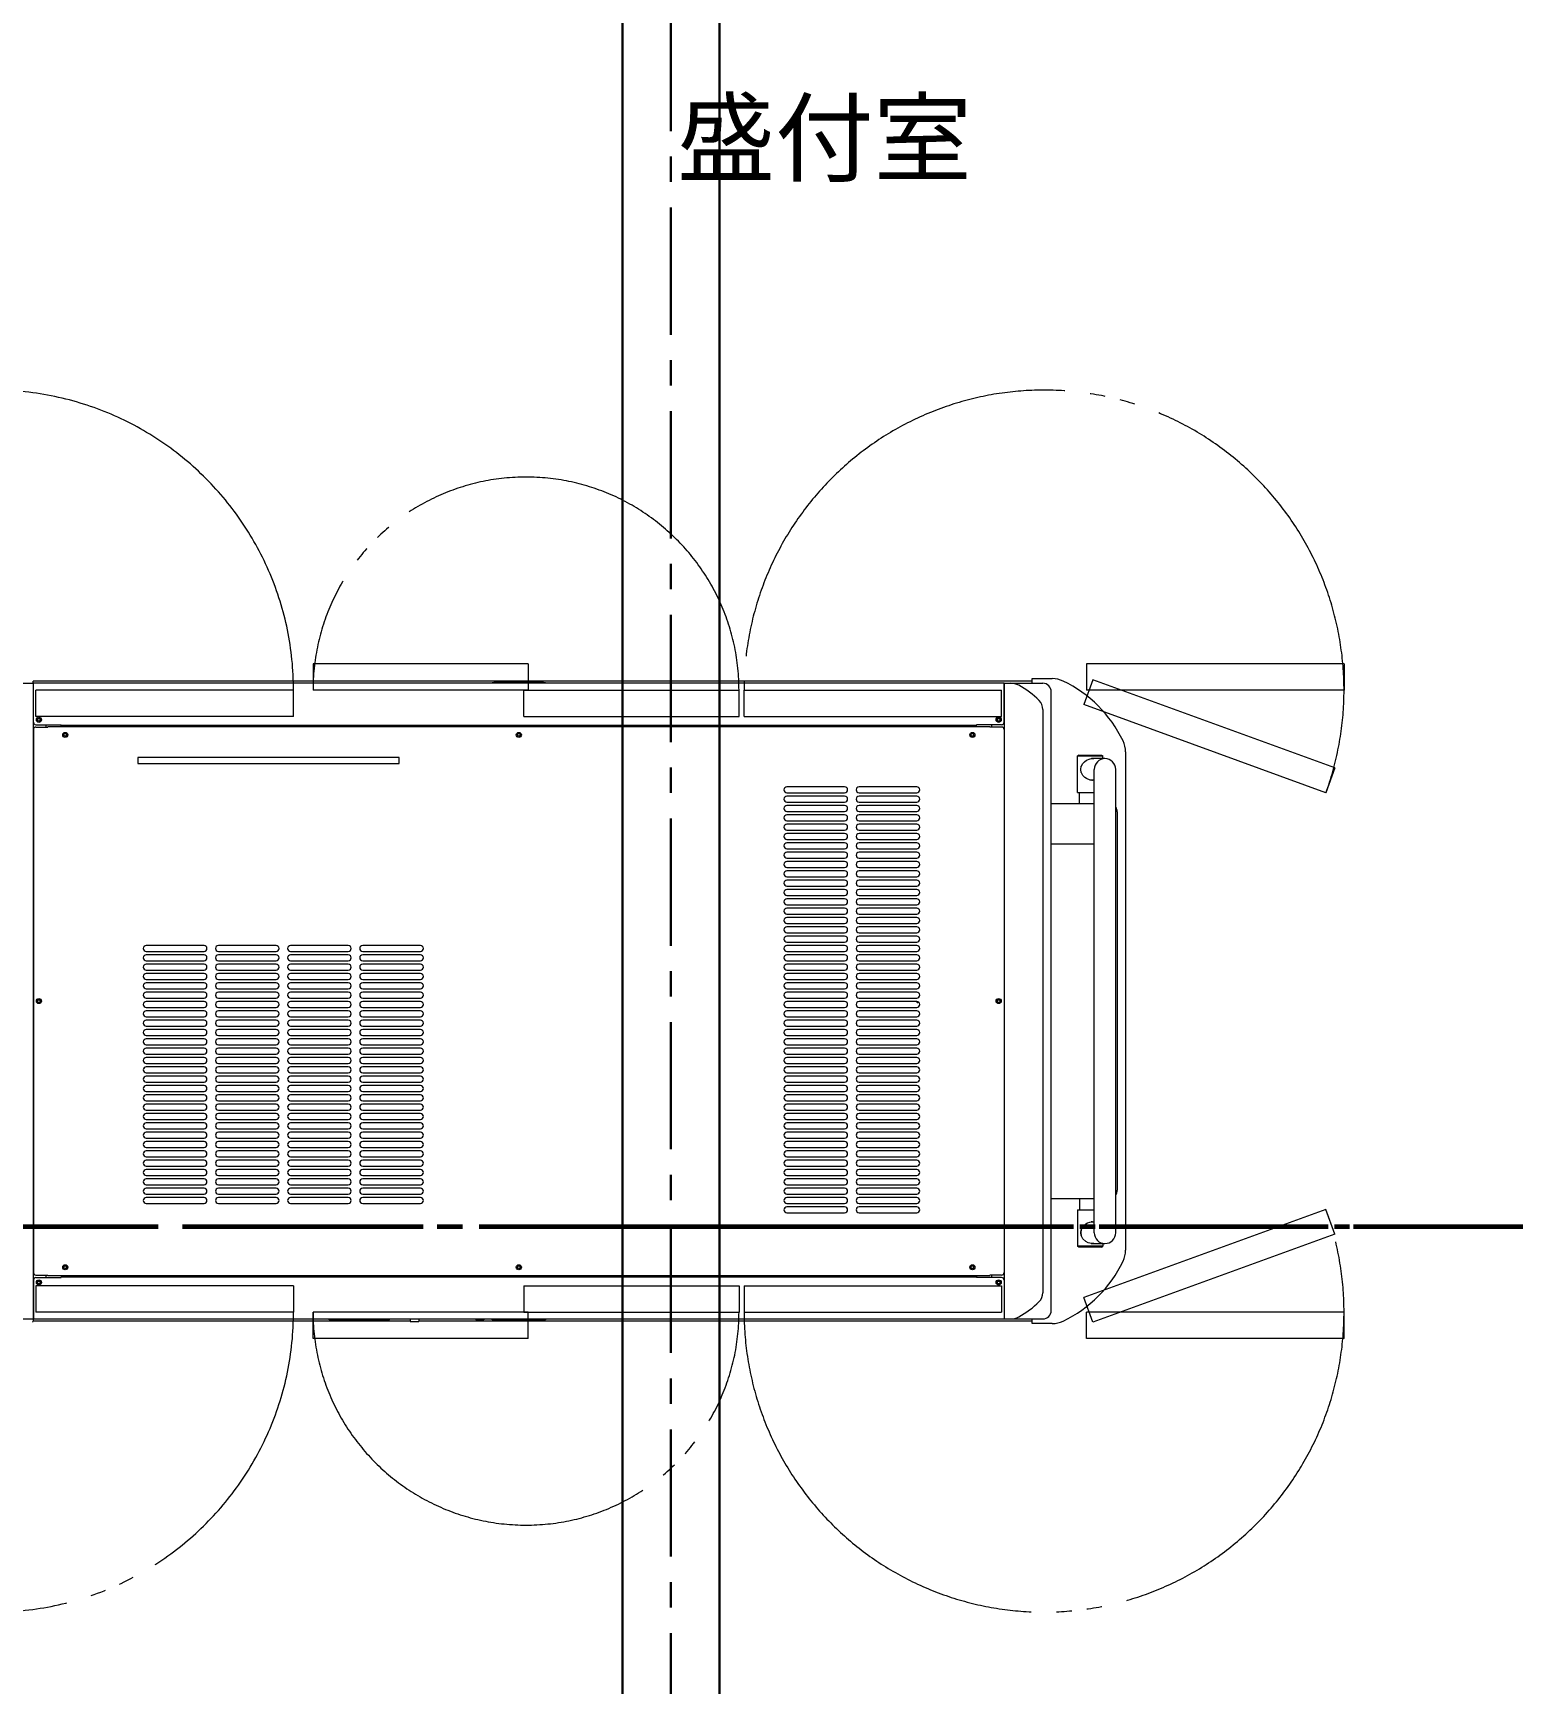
# Model space of a CAD drawing. Units: millimetres at full size, sheet at 1:30. Extents: x -16828 to 149130, y 47892 to 100313.
# Drawn here: x 21219 to 22963, y 54962 to 56907 of the extents above; entities that cross this region are included whole.
import ezdxf
from ezdxf.enums import TextEntityAlignment as Align

# ---------------------------------------------------------------- set-up
doc = ezdxf.new("R2010")
doc.units = ezdxf.units.MM
doc.header["$LTSCALE"] = 30
for name, pattern in [('CHAIN1', [8, 5, -1, 1, -1]), ('CHAIN2', [12, 9, -1, 1, -1]), ('DOUBLE_CHAIN1', [8.8, 5, -1, 0.6, -0.6, 0.6, -1]), ('LONG_DOUBLE_CHAIN', [21.8, 18, -1, 0.6, -0.6, 0.6, -1])]:
    doc.linetypes.add(name, pattern=pattern)
for name, color, linetype, lineweight in [('0-0', 7, 'CHAIN2', 15), ('2-0_通芯', 7, 'DOUBLE_CHAIN1', 15), ('3-4_AIHO30-厨房機器', 7, 'Continuous', 15), ('9-9_配管－汚水１：硬質塩ビ管（ＤＶ）', 2, 'Continuous', 30)]:
    doc.layers.add(name, color=color, linetype=linetype, lineweight=lineweight)
doc.layers.add('4-8_AIHO12-部屋名', color=7, linetype='Continuous')
doc.styles.add('ＭＳ ゴシック', font='')
doc.styles.get('ＭＳ ゴシック').set_extended_font_data('MS Gothic')

msp = doc.modelspace()

# ---------------------------------------------------------------- linework, layer by layer
at = {"layer": '0-0', "color": 1, "lineweight": 60}
msp.add_line((-9565.04, 55500.86), (35684.96, 55500.86), dxfattribs=at)
at = {"layer": '2-0_通芯', "color": 1, "lineweight": 60}
msp.add_line((-10727.74, 55500.86), (35684.96, 55500.86), dxfattribs=at)
at = {"layer": '3-4_AIHO30-厨房機器', "linetype": 'LONG_DOUBLE_CHAIN'}
for p, q in [((21548.64, 56163.97), (21548.64, 56132.97)), ((21802.14, 56163.97), (21548.64, 56163.97)), ((21802.14, 56163.97), (21802.14, 56132.97)), ((22460.14, 56163.97), (22460.14, 56132.97)), ((22763.64, 56163.97), (22460.14, 56163.97)), ((22763.64, 56163.97), (22763.64, 56132.97)), ((21802.14, 56132.97), (21548.64, 56132.97)), ((21797.14, 56132.97), (22050.64, 56132.97)), ((21797.14, 56101.97), (21797.14, 56132.97)), ((22050.64, 56101.97), (22050.64, 56132.97)), ((22056.64, 56132.97), (22360.14, 56132.97)), ((22056.64, 56101.97), (22056.64, 56132.97)), ((22360.14, 56101.97), (22360.14, 56132.97)), ((22467.73, 56145), (22457.13, 56115.87)), ((22763.64, 56132.97), (22460.14, 56132.97)), ((22752.93, 56041.2), (22467.73, 56145)), ((22742.32, 56012.07), (22457.13, 56115.87)), ((21797.14, 56101.97), (22050.64, 56101.97)), ((22056.64, 56101.97), (22360.14, 56101.97)), ((22752.93, 56041.2), (22742.32, 56012.07)), ((22742.32, 55520.88), (22457.13, 55417.07)), ((22752.93, 55491.75), (22742.32, 55520.88)), ((22752.93, 55491.75), (22467.73, 55387.94)), ((21797.14, 55430.97), (22050.64, 55430.97)), ((21797.14, 55430.97), (21797.14, 55399.97)), ((22050.64, 55430.97), (22050.64, 55399.97)), ((22056.64, 55430.97), (22360.14, 55430.97)), ((22056.64, 55430.97), (22056.64, 55399.97)), ((22360.14, 55430.97), (22360.14, 55399.97)), ((22467.73, 55387.94), (22457.13, 55417.07)), ((21548.64, 55368.97), (21548.64, 55399.97)), ((21802.14, 55399.97), (21548.64, 55399.97)), ((21797.14, 55399.97), (22050.64, 55399.97)), ((21802.14, 55368.97), (21802.14, 55399.97)), ((22056.64, 55399.97), (22360.14, 55399.97)), ((22460.14, 55368.97), (22460.14, 55399.97)), ((22763.64, 55399.97), (22460.14, 55399.97)), ((22763.64, 55368.97), (22763.64, 55399.97)), ((21802.14, 55368.97), (21548.64, 55368.97)), ((22763.64, 55368.97), (22460.14, 55368.97))]:
    msp.add_line(p, q, dxfattribs=at)
at = {"layer": '3-4_AIHO30-厨房機器'}
for p, q in [((21173.64, 56140.97), (21218.64, 56140.97)), ((21218.64, 56143.51), (21218.64, 56143.47)), ((22396.14, 56143.47), (21218.64, 56143.47)), ((21218.64, 56140.97), (21218.64, 56143.47)), ((21218.64, 56140.97), (21218.64, 55391.97)), ((21219.14, 56140.47), (21218.64, 56140.47)), ((21219.14, 56139.97), (21218.64, 56139.97)), ((21219.14, 56095.17), (21219.14, 56140.97)), ((22363.14, 56140.97), (21219.14, 56140.97)), ((21816.14, 56142.47), (21766.14, 56142.47)), ((22363.14, 56095.17), (22363.14, 56140.97)), ((22363.14, 56140.47), (22363.64, 56140.47)), ((22363.14, 56139.97), (22363.64, 56139.97)), ((22363.64, 56140.97), (22408.64, 56140.97)), ((22363.64, 55391.97), (22363.64, 56140.97)), ((22396.14, 56146.47), (22419.73, 56146.47)), ((22396.14, 56140.97), (22396.14, 56146.47)), ((22418.64, 55401.97), (22418.64, 56130.97)), ((21222.14, 56092.17), (21251.64, 56092.17)), ((21233.64, 56092.17), (21233.64, 56089.37)), ((21251.64, 56089.97), (21251.64, 56092.17)), ((22360.14, 56092.17), (22330.64, 56092.17)), ((22330.64, 56089.97), (22330.64, 56092.17)), ((22348.64, 56089.37), (22348.64, 56092.17)), ((22408.64, 56110.12), (22408.64, 55422.83)), ((21218.64, 56075.22), (21219.14, 56075.22)), ((21219.14, 56086.37), (21219.14, 55446.57)), ((21222.14, 56089.37), (21236.14, 56089.37)), ((21236.14, 56089.97), (22346.14, 56089.97)), ((21236.14, 56089.97), (21236.14, 56089.37)), ((22330.64, 56091.37), (21251.64, 56091.37)), ((22346.14, 56089.97), (22346.14, 56089.37)), ((22360.14, 56089.37), (22346.14, 56089.37)), ((22363.14, 56086.37), (22363.14, 55446.57)), ((22363.64, 56075.22), (22363.14, 56075.22)), ((21218.64, 56055.22), (21219.14, 56055.22)), ((21342.14, 56053.47), (21342.14, 56046.47)), ((21650.14, 56053.47), (21342.14, 56053.47)), ((21650.14, 56046.47), (21650.14, 56053.47)), ((22363.64, 56055.22), (22363.14, 56055.22)), ((22449.54, 56012.47), (22449.54, 56055.49)), ((22449.77, 56055.49), (22479.54, 56055.49)), ((22451.24, 56056.47), (22477.84, 56056.47)), ((22477.84, 56056.47), (22479.54, 56055.49)), ((22479.54, 56052.17), (22479.54, 56055.49)), ((22506.14, 56060.06), (22506.14, 55472.89)), ((21342.14, 56046.47), (21650.14, 56046.47)), ((22465.46, 56052.16), (22465.93, 56052.17)), ((22481.91, 56052.17), (22465.93, 56052.17)), ((22467.16, 56052.21), (22466.48, 56052.26)), ((22469.21, 55493.47), (22469.21, 56039.47)), ((22494.61, 55493.47), (22494.61, 56039.47)), ((22175.14, 56018.97), (22107.14, 56018.97)), ((22260.14, 56018.97), (22192.14, 56018.97)), ((22465.93, 56026.77), (22465.46, 56026.78)), ((22469.21, 56026.77), (22465.93, 56026.77)), ((22466.48, 56026.69), (22467.16, 56026.74)), ((22107.14, 56011.97), (22175.14, 56011.97)), ((22175.14, 56007.97), (22107.14, 56007.97)), ((22107.14, 56000.97), (22175.14, 56000.97)), ((22175.14, 55996.97), (22107.14, 55996.97)), ((22192.14, 56011.97), (22260.14, 56011.97)), ((22260.14, 56007.97), (22192.14, 56007.97)), ((22192.14, 56000.97), (22260.14, 56000.97)), ((22260.14, 55996.97), (22192.14, 55996.97)), ((22418.64, 55999.47), (22469.21, 55999.47)), ((22449.54, 56012.47), (22469.21, 56012.47)), ((22452.04, 55999.47), (22452.04, 56012.47)), ((22107.14, 55989.97), (22175.14, 55989.97)), ((22175.14, 55985.97), (22107.14, 55985.97)), ((22107.14, 55978.97), (22175.14, 55978.97)), ((22175.14, 55974.97), (22107.14, 55974.97)), ((22192.14, 55989.97), (22260.14, 55989.97)), ((22260.14, 55985.97), (22192.14, 55985.97)), ((22192.14, 55978.97), (22260.14, 55978.97)), ((22260.14, 55974.97), (22192.14, 55974.97)), ((22496.34, 55989.47), (22496.34, 55543.47)), ((22107.14, 55967.97), (22175.14, 55967.97)), ((22175.14, 55963.97), (22107.14, 55963.97)), ((22107.14, 55956.97), (22175.14, 55956.97)), ((22192.14, 55967.97), (22260.14, 55967.97)), ((22260.14, 55963.97), (22192.14, 55963.97)), ((22192.14, 55956.97), (22260.14, 55956.97)), ((22175.14, 55952.97), (22107.14, 55952.97)), ((22107.14, 55945.97), (22175.14, 55945.97)), ((22175.14, 55941.97), (22107.14, 55941.97)), ((22260.14, 55952.97), (22192.14, 55952.97)), ((22192.14, 55945.97), (22260.14, 55945.97)), ((22260.14, 55941.97), (22192.14, 55941.97)), ((22469.21, 55951.47), (22418.64, 55951.47)), ((22107.14, 55934.97), (22175.14, 55934.97)), ((22175.14, 55930.97), (22107.14, 55930.97)), ((22107.14, 55923.97), (22175.14, 55923.97)), ((22175.14, 55919.97), (22107.14, 55919.97)), ((22192.14, 55934.97), (22260.14, 55934.97)), ((22260.14, 55930.97), (22192.14, 55930.97)), ((22192.14, 55923.97), (22260.14, 55923.97)), ((22260.14, 55919.97), (22192.14, 55919.97)), ((22107.14, 55912.97), (22175.14, 55912.97)), ((22175.14, 55908.97), (22107.14, 55908.97)), ((22107.14, 55901.97), (22175.14, 55901.97)), ((22175.14, 55897.97), (22107.14, 55897.97)), ((22192.14, 55912.97), (22260.14, 55912.97)), ((22260.14, 55908.97), (22192.14, 55908.97)), ((22192.14, 55901.97), (22260.14, 55901.97)), ((22260.14, 55897.97), (22192.14, 55897.97)), ((22107.14, 55890.97), (22175.14, 55890.97)), ((22175.14, 55886.97), (22107.14, 55886.97)), ((22107.14, 55879.97), (22175.14, 55879.97)), ((22192.14, 55890.97), (22260.14, 55890.97)), ((22260.14, 55886.97), (22192.14, 55886.97)), ((22192.14, 55879.97), (22260.14, 55879.97)), ((22175.14, 55875.97), (22107.14, 55875.97)), ((22107.14, 55868.97), (22175.14, 55868.97)), ((22175.14, 55864.97), (22107.14, 55864.97)), ((22107.14, 55857.97), (22175.14, 55857.97)), ((22260.14, 55875.97), (22192.14, 55875.97)), ((22192.14, 55868.97), (22260.14, 55868.97)), ((22260.14, 55864.97), (22192.14, 55864.97)), ((22192.14, 55857.97), (22260.14, 55857.97)), ((22175.14, 55853.97), (22107.14, 55853.97)), ((22107.14, 55846.97), (22175.14, 55846.97)), ((22175.14, 55842.97), (22107.14, 55842.97)), ((22260.14, 55853.97), (22192.14, 55853.97)), ((22192.14, 55846.97), (22260.14, 55846.97)), ((22260.14, 55842.97), (22192.14, 55842.97)), ((21420.14, 55831.97), (21352.14, 55831.97)), ((21352.14, 55824.97), (21420.14, 55824.97)), ((21420.14, 55820.97), (21352.14, 55820.97)), ((21505.14, 55831.97), (21437.14, 55831.97)), ((21437.14, 55824.97), (21505.14, 55824.97)), ((21505.14, 55820.97), (21437.14, 55820.97)), ((21590.14, 55831.97), (21522.14, 55831.97)), ((21522.14, 55824.97), (21590.14, 55824.97)), ((21590.14, 55820.97), (21522.14, 55820.97)), ((21675.14, 55831.97), (21607.14, 55831.97)), ((21607.14, 55824.97), (21675.14, 55824.97)), ((21675.14, 55820.97), (21607.14, 55820.97)), ((22107.14, 55835.97), (22175.14, 55835.97)), ((22175.14, 55831.97), (22107.14, 55831.97)), ((22107.14, 55824.97), (22175.14, 55824.97)), ((22175.14, 55820.97), (22107.14, 55820.97)), ((22192.14, 55835.97), (22260.14, 55835.97)), ((22260.14, 55831.97), (22192.14, 55831.97)), ((22192.14, 55824.97), (22260.14, 55824.97)), ((22260.14, 55820.97), (22192.14, 55820.97)), ((21352.14, 55813.97), (21420.14, 55813.97)), ((21420.14, 55809.97), (21352.14, 55809.97)), ((21352.14, 55802.97), (21420.14, 55802.97)), ((21437.14, 55813.97), (21505.14, 55813.97)), ((21505.14, 55809.97), (21437.14, 55809.97)), ((21437.14, 55802.97), (21505.14, 55802.97)), ((21522.14, 55813.97), (21590.14, 55813.97)), ((21590.14, 55809.97), (21522.14, 55809.97)), ((21522.14, 55802.97), (21590.14, 55802.97)), ((21607.14, 55813.97), (21675.14, 55813.97)), ((21675.14, 55809.97), (21607.14, 55809.97)), ((21607.14, 55802.97), (21675.14, 55802.97)), ((22107.14, 55813.97), (22175.14, 55813.97)), ((22175.14, 55809.97), (22107.14, 55809.97)), ((22107.14, 55802.97), (22175.14, 55802.97)), ((22192.14, 55813.97), (22260.14, 55813.97)), ((22260.14, 55809.97), (22192.14, 55809.97)), ((22192.14, 55802.97), (22260.14, 55802.97)), ((21420.14, 55798.97), (21352.14, 55798.97)), ((21352.14, 55791.97), (21420.14, 55791.97)), ((21420.14, 55787.97), (21352.14, 55787.97)), ((21352.14, 55780.97), (21420.14, 55780.97)), ((21505.14, 55798.97), (21437.14, 55798.97)), ((21437.14, 55791.97), (21505.14, 55791.97)), ((21505.14, 55787.97), (21437.14, 55787.97)), ((21437.14, 55780.97), (21505.14, 55780.97)), ((21590.14, 55798.97), (21522.14, 55798.97)), ((21522.14, 55791.97), (21590.14, 55791.97)), ((21590.14, 55787.97), (21522.14, 55787.97)), ((21522.14, 55780.97), (21590.14, 55780.97)), ((21675.14, 55798.97), (21607.14, 55798.97)), ((21607.14, 55791.97), (21675.14, 55791.97)), ((21675.14, 55787.97), (21607.14, 55787.97)), ((21607.14, 55780.97), (21675.14, 55780.97)), ((22175.14, 55798.97), (22107.14, 55798.97)), ((22107.14, 55791.97), (22175.14, 55791.97)), ((22175.14, 55787.97), (22107.14, 55787.97)), ((22107.14, 55780.97), (22175.14, 55780.97)), ((22260.14, 55798.97), (22192.14, 55798.97)), ((22192.14, 55791.97), (22260.14, 55791.97)), ((22260.14, 55787.97), (22192.14, 55787.97)), ((22192.14, 55780.97), (22260.14, 55780.97)), ((21420.14, 55776.97), (21352.14, 55776.97)), ((21352.14, 55769.97), (21420.14, 55769.97)), ((21420.14, 55765.97), (21352.14, 55765.97)), ((21505.14, 55776.97), (21437.14, 55776.97)), ((21437.14, 55769.97), (21505.14, 55769.97)), ((21505.14, 55765.97), (21437.14, 55765.97)), ((21590.14, 55776.97), (21522.14, 55776.97)), ((21522.14, 55769.97), (21590.14, 55769.97)), ((21590.14, 55765.97), (21522.14, 55765.97)), ((21675.14, 55776.97), (21607.14, 55776.97)), ((21607.14, 55769.97), (21675.14, 55769.97)), ((21675.14, 55765.97), (21607.14, 55765.97)), ((22175.14, 55776.97), (22107.14, 55776.97)), ((22107.14, 55769.97), (22175.14, 55769.97)), ((22175.14, 55765.97), (22107.14, 55765.97)), ((22260.14, 55776.97), (22192.14, 55776.97)), ((22192.14, 55769.97), (22260.14, 55769.97)), ((22260.14, 55765.97), (22192.14, 55765.97)), ((21352.14, 55758.97), (21420.14, 55758.97)), ((21420.14, 55754.97), (21352.14, 55754.97)), ((21352.14, 55747.97), (21420.14, 55747.97)), ((21420.14, 55743.97), (21352.14, 55743.97)), ((21437.14, 55758.97), (21505.14, 55758.97)), ((21505.14, 55754.97), (21437.14, 55754.97)), ((21437.14, 55747.97), (21505.14, 55747.97)), ((21505.14, 55743.97), (21437.14, 55743.97)), ((21522.14, 55758.97), (21590.14, 55758.97)), ((21590.14, 55754.97), (21522.14, 55754.97)), ((21522.14, 55747.97), (21590.14, 55747.97)), ((21590.14, 55743.97), (21522.14, 55743.97)), ((21607.14, 55758.97), (21675.14, 55758.97)), ((21675.14, 55754.97), (21607.14, 55754.97)), ((21607.14, 55747.97), (21675.14, 55747.97)), ((21675.14, 55743.97), (21607.14, 55743.97)), ((22107.14, 55758.97), (22175.14, 55758.97)), ((22175.14, 55754.97), (22107.14, 55754.97)), ((22107.14, 55747.97), (22175.14, 55747.97)), ((22175.14, 55743.97), (22107.14, 55743.97)), ((22192.14, 55758.97), (22260.14, 55758.97)), ((22260.14, 55754.97), (22192.14, 55754.97)), ((22192.14, 55747.97), (22260.14, 55747.97)), ((22260.14, 55743.97), (22192.14, 55743.97)), ((21352.14, 55736.97), (21420.14, 55736.97)), ((21420.14, 55732.97), (21352.14, 55732.97)), ((21352.14, 55725.97), (21420.14, 55725.97)), ((21420.14, 55721.97), (21352.14, 55721.97)), ((21437.14, 55736.97), (21505.14, 55736.97)), ((21505.14, 55732.97), (21437.14, 55732.97)), ((21437.14, 55725.97), (21505.14, 55725.97)), ((21505.14, 55721.97), (21437.14, 55721.97)), ((21522.14, 55736.97), (21590.14, 55736.97)), ((21590.14, 55732.97), (21522.14, 55732.97)), ((21522.14, 55725.97), (21590.14, 55725.97)), ((21590.14, 55721.97), (21522.14, 55721.97)), ((21607.14, 55736.97), (21675.14, 55736.97)), ((21675.14, 55732.97), (21607.14, 55732.97)), ((21607.14, 55725.97), (21675.14, 55725.97)), ((21675.14, 55721.97), (21607.14, 55721.97)), ((22107.14, 55736.97), (22175.14, 55736.97)), ((22175.14, 55732.97), (22107.14, 55732.97)), ((22107.14, 55725.97), (22175.14, 55725.97)), ((22175.14, 55721.97), (22107.14, 55721.97)), ((22192.14, 55736.97), (22260.14, 55736.97)), ((22260.14, 55732.97), (22192.14, 55732.97)), ((22192.14, 55725.97), (22260.14, 55725.97)), ((22260.14, 55721.97), (22192.14, 55721.97)), ((21352.14, 55714.97), (21420.14, 55714.97)), ((21420.14, 55710.97), (21352.14, 55710.97)), ((21352.14, 55703.97), (21420.14, 55703.97)), ((21437.14, 55714.97), (21505.14, 55714.97)), ((21505.14, 55710.97), (21437.14, 55710.97)), ((21437.14, 55703.97), (21505.14, 55703.97)), ((21522.14, 55714.97), (21590.14, 55714.97)), ((21590.14, 55710.97), (21522.14, 55710.97)), ((21522.14, 55703.97), (21590.14, 55703.97)), ((21607.14, 55714.97), (21675.14, 55714.97)), ((21675.14, 55710.97), (21607.14, 55710.97)), ((21607.14, 55703.97), (21675.14, 55703.97)), ((22107.14, 55714.97), (22175.14, 55714.97)), ((22175.14, 55710.97), (22107.14, 55710.97)), ((22107.14, 55703.97), (22175.14, 55703.97)), ((22192.14, 55714.97), (22260.14, 55714.97)), ((22260.14, 55710.97), (22192.14, 55710.97)), ((22192.14, 55703.97), (22260.14, 55703.97)), ((21420.14, 55699.97), (21352.14, 55699.97)), ((21352.14, 55692.97), (21420.14, 55692.97)), ((21420.14, 55688.97), (21352.14, 55688.97)), ((21505.14, 55699.97), (21437.14, 55699.97)), ((21437.14, 55692.97), (21505.14, 55692.97)), ((21505.14, 55688.97), (21437.14, 55688.97)), ((21590.14, 55699.97), (21522.14, 55699.97)), ((21522.14, 55692.97), (21590.14, 55692.97)), ((21590.14, 55688.97), (21522.14, 55688.97)), ((21675.14, 55699.97), (21607.14, 55699.97)), ((21607.14, 55692.97), (21675.14, 55692.97)), ((21675.14, 55688.97), (21607.14, 55688.97)), ((22175.14, 55699.97), (22107.14, 55699.97)), ((22107.14, 55692.97), (22175.14, 55692.97)), ((22175.14, 55688.97), (22107.14, 55688.97)), ((22260.14, 55699.97), (22192.14, 55699.97)), ((22192.14, 55692.97), (22260.14, 55692.97)), ((22260.14, 55688.97), (22192.14, 55688.97)), ((21352.14, 55681.97), (21420.14, 55681.97)), ((21420.14, 55677.97), (21352.14, 55677.97)), ((21352.14, 55670.97), (21420.14, 55670.97)), ((21420.14, 55666.97), (21352.14, 55666.97)), ((21437.14, 55681.97), (21505.14, 55681.97)), ((21505.14, 55677.97), (21437.14, 55677.97)), ((21437.14, 55670.97), (21505.14, 55670.97)), ((21505.14, 55666.97), (21437.14, 55666.97)), ((21522.14, 55681.97), (21590.14, 55681.97)), ((21590.14, 55677.97), (21522.14, 55677.97)), ((21522.14, 55670.97), (21590.14, 55670.97)), ((21590.14, 55666.97), (21522.14, 55666.97)), ((21607.14, 55681.97), (21675.14, 55681.97)), ((21675.14, 55677.97), (21607.14, 55677.97)), ((21607.14, 55670.97), (21675.14, 55670.97)), ((21675.14, 55666.97), (21607.14, 55666.97)), ((22107.14, 55681.97), (22175.14, 55681.97)), ((22175.14, 55677.97), (22107.14, 55677.97)), ((22107.14, 55670.97), (22175.14, 55670.97)), ((22175.14, 55666.97), (22107.14, 55666.97)), ((22192.14, 55681.97), (22260.14, 55681.97)), ((22260.14, 55677.97), (22192.14, 55677.97)), ((22192.14, 55670.97), (22260.14, 55670.97)), ((22260.14, 55666.97), (22192.14, 55666.97)), ((21352.14, 55659.97), (21420.14, 55659.97)), ((21420.14, 55655.97), (21352.14, 55655.97)), ((21352.14, 55648.97), (21420.14, 55648.97)), ((21420.14, 55644.97), (21352.14, 55644.97)), ((21437.14, 55659.97), (21505.14, 55659.97)), ((21505.14, 55655.97), (21437.14, 55655.97)), ((21437.14, 55648.97), (21505.14, 55648.97)), ((21505.14, 55644.97), (21437.14, 55644.97)), ((21522.14, 55659.97), (21590.14, 55659.97)), ((21590.14, 55655.97), (21522.14, 55655.97)), ((21522.14, 55648.97), (21590.14, 55648.97)), ((21590.14, 55644.97), (21522.14, 55644.97)), ((21607.14, 55659.97), (21675.14, 55659.97)), ((21675.14, 55655.97), (21607.14, 55655.97)), ((21607.14, 55648.97), (21675.14, 55648.97)), ((21675.14, 55644.97), (21607.14, 55644.97)), ((22107.14, 55659.97), (22175.14, 55659.97)), ((22175.14, 55655.97), (22107.14, 55655.97)), ((22107.14, 55648.97), (22175.14, 55648.97)), ((22175.14, 55644.97), (22107.14, 55644.97)), ((22192.14, 55659.97), (22260.14, 55659.97)), ((22260.14, 55655.97), (22192.14, 55655.97)), ((22192.14, 55648.97), (22260.14, 55648.97)), ((22260.14, 55644.97), (22192.14, 55644.97)), ((21352.14, 55637.97), (21420.14, 55637.97)), ((21420.14, 55633.97), (21352.14, 55633.97)), ((21352.14, 55626.97), (21420.14, 55626.97)), ((21437.14, 55637.97), (21505.14, 55637.97)), ((21505.14, 55633.97), (21437.14, 55633.97)), ((21437.14, 55626.97), (21505.14, 55626.97)), ((21522.14, 55637.97), (21590.14, 55637.97)), ((21590.14, 55633.97), (21522.14, 55633.97)), ((21522.14, 55626.97), (21590.14, 55626.97)), ((21607.14, 55637.97), (21675.14, 55637.97)), ((21675.14, 55633.97), (21607.14, 55633.97)), ((21607.14, 55626.97), (21675.14, 55626.97)), ((22107.14, 55637.97), (22175.14, 55637.97)), ((22175.14, 55633.97), (22107.14, 55633.97)), ((22107.14, 55626.97), (22175.14, 55626.97)), ((22192.14, 55637.97), (22260.14, 55637.97)), ((22260.14, 55633.97), (22192.14, 55633.97)), ((22192.14, 55626.97), (22260.14, 55626.97)), ((21420.14, 55622.97), (21352.14, 55622.97)), ((21352.14, 55615.97), (21420.14, 55615.97)), ((21420.14, 55611.97), (21352.14, 55611.97)), ((21505.14, 55622.97), (21437.14, 55622.97)), ((21437.14, 55615.97), (21505.14, 55615.97)), ((21505.14, 55611.97), (21437.14, 55611.97)), ((21590.14, 55622.97), (21522.14, 55622.97)), ((21522.14, 55615.97), (21590.14, 55615.97)), ((21590.14, 55611.97), (21522.14, 55611.97)), ((21675.14, 55622.97), (21607.14, 55622.97)), ((21607.14, 55615.97), (21675.14, 55615.97)), ((21675.14, 55611.97), (21607.14, 55611.97)), ((22175.14, 55622.97), (22107.14, 55622.97)), ((22107.14, 55615.97), (22175.14, 55615.97)), ((22175.14, 55611.97), (22107.14, 55611.97)), ((22260.14, 55622.97), (22192.14, 55622.97)), ((22192.14, 55615.97), (22260.14, 55615.97)), ((22260.14, 55611.97), (22192.14, 55611.97)), ((21352.14, 55604.97), (21420.14, 55604.97)), ((21420.14, 55600.97), (21352.14, 55600.97)), ((21352.14, 55593.97), (21420.14, 55593.97)), ((21420.14, 55589.97), (21352.14, 55589.97)), ((21437.14, 55604.97), (21505.14, 55604.97)), ((21505.14, 55600.97), (21437.14, 55600.97)), ((21437.14, 55593.97), (21505.14, 55593.97)), ((21505.14, 55589.97), (21437.14, 55589.97)), ((21522.14, 55604.97), (21590.14, 55604.97)), ((21590.14, 55600.97), (21522.14, 55600.97)), ((21522.14, 55593.97), (21590.14, 55593.97)), ((21590.14, 55589.97), (21522.14, 55589.97)), ((21607.14, 55604.97), (21675.14, 55604.97)), ((21675.14, 55600.97), (21607.14, 55600.97)), ((21607.14, 55593.97), (21675.14, 55593.97)), ((21675.14, 55589.97), (21607.14, 55589.97)), ((22107.14, 55604.97), (22175.14, 55604.97)), ((22175.14, 55600.97), (22107.14, 55600.97)), ((22107.14, 55593.97), (22175.14, 55593.97)), ((22175.14, 55589.97), (22107.14, 55589.97)), ((22192.14, 55604.97), (22260.14, 55604.97)), ((22260.14, 55600.97), (22192.14, 55600.97)), ((22192.14, 55593.97), (22260.14, 55593.97)), ((22260.14, 55589.97), (22192.14, 55589.97)), ((21352.14, 55582.97), (21420.14, 55582.97)), ((21420.14, 55578.97), (21352.14, 55578.97)), ((21352.14, 55571.97), (21420.14, 55571.97)), ((21420.14, 55567.97), (21352.14, 55567.97)), ((21437.14, 55582.97), (21505.14, 55582.97)), ((21505.14, 55578.97), (21437.14, 55578.97)), ((21437.14, 55571.97), (21505.14, 55571.97)), ((21505.14, 55567.97), (21437.14, 55567.97)), ((21522.14, 55582.97), (21590.14, 55582.97)), ((21590.14, 55578.97), (21522.14, 55578.97)), ((21522.14, 55571.97), (21590.14, 55571.97)), ((21590.14, 55567.97), (21522.14, 55567.97)), ((21607.14, 55582.97), (21675.14, 55582.97)), ((21675.14, 55578.97), (21607.14, 55578.97)), ((21607.14, 55571.97), (21675.14, 55571.97)), ((21675.14, 55567.97), (21607.14, 55567.97)), ((22107.14, 55582.97), (22175.14, 55582.97)), ((22175.14, 55578.97), (22107.14, 55578.97)), ((22107.14, 55571.97), (22175.14, 55571.97)), ((22175.14, 55567.97), (22107.14, 55567.97)), ((22192.14, 55582.97), (22260.14, 55582.97)), ((22260.14, 55578.97), (22192.14, 55578.97)), ((22192.14, 55571.97), (22260.14, 55571.97)), ((22260.14, 55567.97), (22192.14, 55567.97)), ((21352.14, 55560.97), (21420.14, 55560.97)), ((21420.14, 55556.97), (21352.14, 55556.97)), ((21352.14, 55549.97), (21420.14, 55549.97)), ((21437.14, 55560.97), (21505.14, 55560.97)), ((21505.14, 55556.97), (21437.14, 55556.97)), ((21437.14, 55549.97), (21505.14, 55549.97)), ((21522.14, 55560.97), (21590.14, 55560.97)), ((21590.14, 55556.97), (21522.14, 55556.97)), ((21522.14, 55549.97), (21590.14, 55549.97)), ((21607.14, 55560.97), (21675.14, 55560.97)), ((21675.14, 55556.97), (21607.14, 55556.97)), ((21607.14, 55549.97), (21675.14, 55549.97)), ((22107.14, 55560.97), (22175.14, 55560.97)), ((22175.14, 55556.97), (22107.14, 55556.97)), ((22107.14, 55549.97), (22175.14, 55549.97)), ((22192.14, 55560.97), (22260.14, 55560.97)), ((22260.14, 55556.97), (22192.14, 55556.97)), ((22192.14, 55549.97), (22260.14, 55549.97)), ((21420.14, 55545.97), (21352.14, 55545.97)), ((21352.14, 55538.97), (21420.14, 55538.97)), ((21420.14, 55534.97), (21352.14, 55534.97)), ((21352.14, 55527.97), (21420.14, 55527.97)), ((21505.14, 55545.97), (21437.14, 55545.97)), ((21437.14, 55538.97), (21505.14, 55538.97)), ((21505.14, 55534.97), (21437.14, 55534.97)), ((21437.14, 55527.97), (21505.14, 55527.97)), ((21590.14, 55545.97), (21522.14, 55545.97)), ((21522.14, 55538.97), (21590.14, 55538.97)), ((21590.14, 55534.97), (21522.14, 55534.97)), ((21522.14, 55527.97), (21590.14, 55527.97)), ((21675.14, 55545.97), (21607.14, 55545.97)), ((21607.14, 55538.97), (21675.14, 55538.97)), ((21675.14, 55534.97), (21607.14, 55534.97)), ((21607.14, 55527.97), (21675.14, 55527.97)), ((22175.14, 55545.97), (22107.14, 55545.97)), ((22107.14, 55538.97), (22175.14, 55538.97)), ((22175.14, 55534.97), (22107.14, 55534.97)), ((22107.14, 55527.97), (22175.14, 55527.97)), ((22260.14, 55545.97), (22192.14, 55545.97)), ((22192.14, 55538.97), (22260.14, 55538.97)), ((22260.14, 55534.97), (22192.14, 55534.97)), ((22192.14, 55527.97), (22260.14, 55527.97)), ((22469.21, 55533.47), (22418.64, 55533.47)), ((22452.04, 55533.47), (22452.04, 55520.47)), ((22175.14, 55523.97), (22107.14, 55523.97)), ((22107.14, 55516.97), (22175.14, 55516.97)), ((22260.14, 55523.97), (22192.14, 55523.97)), ((22192.14, 55516.97), (22260.14, 55516.97)), ((22449.54, 55520.47), (22469.21, 55520.47)), ((22449.54, 55520.47), (22449.54, 55477.46)), ((22465.93, 55506.17), (22465.5, 55506.17)), ((22465.93, 55506.17), (22469.21, 55506.17)), ((22467.16, 55506.21), (22466.46, 55506.26)), ((21218.64, 55477.72), (21219.14, 55477.72)), ((22363.64, 55477.72), (22363.14, 55477.72)), ((22479.54, 55477.46), (22449.54, 55477.46)), ((22451.24, 55476.47), (22449.54, 55477.46)), ((22477.84, 55476.47), (22451.24, 55476.47)), ((22465.5, 55480.78), (22465.93, 55480.77)), ((22465.93, 55480.77), (22481.91, 55480.77)), ((22466.46, 55480.68), (22467.16, 55480.74)), ((22477.84, 55476.47), (22479.54, 55477.46)), ((22479.54, 55480.77), (22479.54, 55477.46)), ((21218.64, 55457.72), (21219.14, 55457.72)), ((22363.64, 55457.72), (22363.14, 55457.72)), ((21219.14, 55437.77), (21219.14, 55391.97)), ((21222.14, 55443.57), (21236.14, 55443.57)), ((21222.14, 55440.77), (21251.64, 55440.77)), ((21233.64, 55443.57), (21233.64, 55440.77)), ((21236.14, 55442.97), (21236.14, 55443.57)), ((21236.14, 55442.97), (22346.14, 55442.97)), ((21251.64, 55442.97), (21251.64, 55440.77)), ((21251.64, 55441.57), (22330.64, 55441.57)), ((22330.64, 55442.97), (22330.64, 55440.77)), ((22360.14, 55440.77), (22330.64, 55440.77)), ((22360.14, 55443.57), (22346.14, 55443.57)), ((22346.14, 55442.97), (22346.14, 55443.57)), ((22348.64, 55440.77), (22348.64, 55443.57)), ((22363.14, 55437.77), (22363.14, 55391.97)), ((21173.64, 55391.97), (21218.64, 55391.97)), ((21219.14, 55392.97), (21218.64, 55392.97)), ((21219.14, 55392.47), (21218.64, 55392.47)), ((21218.64, 55391.97), (21218.64, 55389.44)), ((21219.14, 55391.97), (22363.14, 55391.97)), ((21567.64, 55390.97), (21567.64, 55391.97)), ((21638.64, 55390.97), (21638.64, 55391.97)), ((21663.14, 55391.97), (21663.14, 55388.97)), ((21673.14, 55391.97), (21673.14, 55388.97)), ((21740.44, 55391.97), (21740.44, 55390.97)), ((21749.84, 55391.97), (21749.84, 55390.97)), ((21769.44, 55391.97), (21769.44, 55390.97)), ((21778.84, 55391.97), (21778.84, 55390.97)), ((22363.64, 55392.97), (22363.14, 55392.97)), ((22363.14, 55392.47), (22363.64, 55392.47)), ((22363.64, 55391.97), (22408.64, 55391.97)), ((22396.14, 55386.47), (22396.14, 55391.97)), ((21218.64, 55389.47), (21663.14, 55389.47)), ((21567.64, 55390.97), (21638.64, 55390.97)), ((21663.14, 55388.97), (21673.14, 55388.97)), ((21673.14, 55389.47), (22396.14, 55389.47)), ((21740.44, 55390.97), (21749.84, 55390.97)), ((21766.14, 55390.47), (21816.14, 55390.47)), ((21769.44, 55390.97), (21778.84, 55390.97)), ((22419.73, 55386.47), (22396.14, 55386.47))]:
    msp.add_line(p, q, dxfattribs=at)
at = {"layer": '3-4_AIHO30-厨房機器', "linetype": 'LONG_DOUBLE_CHAIN'}
for points in [[(21525.64, 56101.97), (21525.64, 56132.97), (21222.14, 56132.97)], [(21525.64, 56101.97), (21222.14, 56101.97), (21222.14, 56132.97)], [(21525.64, 55430.97), (21525.64, 55399.97), (21222.14, 55399.97)], [(21525.64, 55430.97), (21222.14, 55430.97), (21222.14, 55399.97)]]:
    msp.add_lwpolyline(points, dxfattribs=at)
at = {"layer": '3-4_AIHO30-厨房機器'}
for points in [[(22451.24, 56056.47), (22449.54, 56055.49), (22449.77, 56055.49)], [(22453.99, 56035.71), (22453.42, 56039.47), (22453.99, 56043.24)], [(22453.43, 56039.67), (22453.83, 56042.77), (22455.83, 56046.5), (22457.75, 56048.56), (22460.01, 56050.23), (22464.6, 56052.02), (22468.69, 56052.18)], [(22468.69, 56026.77), (22464.6, 56026.92), (22460.02, 56028.72), (22458.23, 56029.97), (22455.83, 56032.45), (22453.83, 56036.18), (22453.43, 56039.28)], [(22453.98, 55497.23), (22453.42, 55493.47), (22453.98, 55489.71)], [(22453.43, 55493.67), (22453.84, 55496.78), (22455.86, 55500.54), (22459.44, 55503.87), (22461.52, 55505.02), (22463.94, 55505.87), (22468.64, 55506.18)], [(22468.63, 55480.76), (22463.94, 55481.08), (22462.3, 55481.6), (22459.44, 55483.08), (22455.86, 55486.41), (22453.84, 55490.17), (22453.43, 55493.28)]]:
    msp.add_lwpolyline(points, dxfattribs=at)
for centre, radius in [((21225.64, 56097.97), 3), ((21225.64, 56097.97), 1.6), ((22356.64, 56097.97), 3), ((22356.64, 56097.97), 1.6), ((21256.64, 56080.17), 3), ((21256.64, 56080.17), 1.6), ((21791.14, 56080.17), 3), ((21791.14, 56080.17), 1.6), ((22325.64, 56080.17), 3), ((22325.64, 56080.17), 1.6), ((21225.64, 55766.47), 3), ((21225.64, 55766.47), 1.6), ((22356.64, 55766.47), 3), ((22356.64, 55766.47), 1.6), ((21256.64, 55452.77), 3), ((21256.64, 55452.77), 1.6), ((21791.14, 55452.77), 3), ((21791.14, 55452.77), 1.6), ((22325.64, 55452.77), 3), ((22325.64, 55452.77), 1.6), ((21225.64, 55434.97), 3), ((21225.64, 55434.97), 1.6), ((22356.64, 55434.97), 3), ((22356.64, 55434.97), 1.6)]:
    msp.add_circle(centre, radius, dxfattribs=at)
at = {"layer": '3-4_AIHO30-厨房機器', "linetype": 'LONG_DOUBLE_CHAIN'}
for centre, radius, start, end in [((22410.14, 56132.97), 353.5, 340, 180), ((21799.64, 56132.97), 251, 0, 180), ((22410.14, 55399.97), 353.5, 180, 20), ((21799.64, 55399.97), 251, 180, 0)]:
    msp.add_arc(centre, radius, start, end, dxfattribs=at)
at = {"layer": '3-4_AIHO30-厨房機器'}
for centre, radius, start, end in [((21766.14, 56117.47), 25, 90, 109.56084), ((21816.14, 56117.47), 25, 70.43916, 90), ((22370.91, 56120.97), 20, 61.76739, 90), ((22333.06, 56050.49), 100, 44.54657, 61.76742), ((22408.64, 56130.97), 10, 0, 90), ((22419.73, 56116.47), 30, 64.41604, 90), ((22367.91, 56008.24), 150, 25.58396, 64.41604), ((22393.64, 56110.12), 15, 0, 44.54657), ((21222.14, 56095.17), 3, 180, 270), ((21225.64, 56097.97), 2, 255, 195), ((22356.64, 56097.97), 2, 255, 195), ((22360.14, 56095.17), 3, 270, 0), ((21222.14, 56086.37), 3, 90, 180), ((21256.64, 56080.17), 2, 255, 195), ((21791.14, 56080.17), 2, 255, 195), ((22325.64, 56080.17), 2, 255, 195), ((22360.14, 56086.37), 3, 0, 90), ((22476.14, 56060.06), 30, 0, 25.58396), ((22481.91, 56039.47), 12.7, 0, 180), ((22107.14, 56015.47), 3.5, 90, 270), ((22175.14, 56015.47), 3.5, 270, 90), ((22192.14, 56015.47), 3.5, 90, 270), ((22260.14, 56015.47), 3.5, 270, 90), ((22107.14, 56004.47), 3.5, 90, 270), ((22107.14, 55993.47), 3.5, 90, 270), ((22175.14, 56004.47), 3.5, 270, 90), ((22175.14, 55993.47), 3.5, 270, 90), ((22192.14, 56004.47), 3.5, 90, 270), ((22192.14, 55993.47), 3.5, 90, 270), ((22260.14, 56004.47), 3.5, 270, 90), ((22260.14, 55993.47), 3.5, 270, 90), ((22486.34, 55989.47), 10, 0, 34.14817), ((22107.14, 55982.47), 3.5, 90, 270), ((22107.14, 55971.47), 3.5, 90, 270), ((22175.14, 55982.47), 3.5, 270, 90), ((22175.14, 55971.47), 3.5, 270, 90), ((22192.14, 55982.47), 3.5, 90, 270), ((22192.14, 55971.47), 3.5, 90, 270), ((22260.14, 55982.47), 3.5, 270, 90), ((22260.14, 55971.47), 3.5, 270, 90), ((22107.14, 55960.47), 3.5, 90, 270), ((22175.14, 55960.47), 3.5, 270, 90), ((22192.14, 55960.47), 3.5, 90, 270), ((22260.14, 55960.47), 3.5, 270, 90), ((22107.14, 55949.47), 3.5, 90, 270), ((22107.14, 55938.47), 3.5, 90, 270), ((22175.14, 55949.47), 3.5, 270, 90), ((22175.14, 55938.47), 3.5, 270, 90), ((22192.14, 55949.47), 3.5, 90, 270), ((22192.14, 55938.47), 3.5, 90, 270), ((22260.14, 55949.47), 3.5, 270, 90), ((22260.14, 55938.47), 3.5, 270, 90), ((22107.14, 55927.47), 3.5, 90, 270), ((22107.14, 55916.47), 3.5, 90, 270), ((22175.14, 55927.47), 3.5, 270, 90), ((22175.14, 55916.47), 3.5, 270, 90), ((22192.14, 55927.47), 3.5, 90, 270), ((22192.14, 55916.47), 3.5, 90, 270), ((22260.14, 55927.47), 3.5, 270, 90), ((22260.14, 55916.47), 3.5, 270, 90), ((22107.14, 55905.47), 3.5, 90, 270), ((22107.14, 55894.47), 3.5, 90, 270), ((22175.14, 55905.47), 3.5, 270, 90), ((22175.14, 55894.47), 3.5, 270, 90), ((22192.14, 55905.47), 3.5, 90, 270), ((22192.14, 55894.47), 3.5, 90, 270), ((22260.14, 55905.47), 3.5, 270, 90), ((22260.14, 55894.47), 3.5, 270, 90), ((22107.14, 55883.47), 3.5, 90, 270), ((22175.14, 55883.47), 3.5, 270, 90), ((22192.14, 55883.47), 3.5, 90, 270), ((22260.14, 55883.47), 3.5, 270, 90), ((22107.14, 55872.47), 3.5, 90, 270), ((22107.14, 55861.47), 3.5, 90, 270), ((22175.14, 55872.47), 3.5, 270, 90), ((22175.14, 55861.47), 3.5, 270, 90), ((22192.14, 55872.47), 3.5, 90, 270), ((22192.14, 55861.47), 3.5, 90, 270), ((22260.14, 55872.47), 3.5, 270, 90), ((22260.14, 55861.47), 3.5, 270, 90), ((22107.14, 55850.47), 3.5, 90, 270), ((22107.14, 55839.47), 3.5, 90, 270), ((22175.14, 55850.47), 3.5, 270, 90), ((22175.14, 55839.47), 3.5, 270, 90), ((22192.14, 55850.47), 3.5, 90, 270), ((22192.14, 55839.47), 3.5, 90, 270), ((22260.14, 55850.47), 3.5, 270, 90), ((22260.14, 55839.47), 3.5, 270, 90), ((21352.14, 55828.47), 3.5, 90, 270), ((21352.14, 55817.47), 3.5, 90, 270), ((21420.14, 55828.47), 3.5, 270, 90), ((21420.14, 55817.47), 3.5, 270, 90), ((21437.14, 55828.47), 3.5, 90, 270), ((21437.14, 55817.47), 3.5, 90, 270), ((21505.14, 55828.47), 3.5, 270, 90), ((21505.14, 55817.47), 3.5, 270, 90), ((21522.14, 55828.47), 3.5, 90, 270), ((21522.14, 55817.47), 3.5, 90, 270), ((21590.14, 55828.47), 3.5, 270, 90), ((21590.14, 55817.47), 3.5, 270, 90), ((21607.14, 55828.47), 3.5, 90, 270), ((21607.14, 55817.47), 3.5, 90, 270), ((21675.14, 55828.47), 3.5, 270, 90), ((21675.14, 55817.47), 3.5, 270, 90), ((22107.14, 55828.47), 3.5, 90, 270), ((22107.14, 55817.47), 3.5, 90, 270), ((22175.14, 55828.47), 3.5, 270, 90), ((22175.14, 55817.47), 3.5, 270, 90), ((22192.14, 55828.47), 3.5, 90, 270), ((22192.14, 55817.47), 3.5, 90, 270), ((22260.14, 55828.47), 3.5, 270, 90), ((22260.14, 55817.47), 3.5, 270, 90), ((21352.14, 55806.47), 3.5, 90, 270), ((21420.14, 55806.47), 3.5, 270, 90), ((21437.14, 55806.47), 3.5, 90, 270), ((21505.14, 55806.47), 3.5, 270, 90), ((21522.14, 55806.47), 3.5, 90, 270), ((21590.14, 55806.47), 3.5, 270, 90), ((21607.14, 55806.47), 3.5, 90, 270), ((21675.14, 55806.47), 3.5, 270, 90), ((22107.14, 55806.47), 3.5, 90, 270), ((22175.14, 55806.47), 3.5, 270, 90), ((22192.14, 55806.47), 3.5, 90, 270), ((22260.14, 55806.47), 3.5, 270, 90), ((21352.14, 55795.47), 3.5, 90, 270), ((21352.14, 55784.47), 3.5, 90, 270), ((21420.14, 55795.47), 3.5, 270, 90), ((21420.14, 55784.47), 3.5, 270, 90), ((21437.14, 55795.47), 3.5, 90, 270), ((21437.14, 55784.47), 3.5, 90, 270), ((21505.14, 55795.47), 3.5, 270, 90), ((21505.14, 55784.47), 3.5, 270, 90), ((21522.14, 55795.47), 3.5, 90, 270), ((21522.14, 55784.47), 3.5, 90, 270), ((21590.14, 55795.47), 3.5, 270, 90), ((21590.14, 55784.47), 3.5, 270, 90), ((21607.14, 55795.47), 3.5, 90, 270), ((21607.14, 55784.47), 3.5, 90, 270), ((21675.14, 55795.47), 3.5, 270, 90), ((21675.14, 55784.47), 3.5, 270, 90), ((22107.14, 55795.47), 3.5, 90, 270), ((22107.14, 55784.47), 3.5, 90, 270), ((22175.14, 55795.47), 3.5, 270, 90), ((22175.14, 55784.47), 3.5, 270, 90), ((22192.14, 55795.47), 3.5, 90, 270), ((22192.14, 55784.47), 3.5, 90, 270), ((22260.14, 55795.47), 3.5, 270, 90), ((22260.14, 55784.47), 3.5, 270, 90), ((21225.64, 55766.47), 2, 255, 195), ((21352.14, 55773.47), 3.5, 90, 270), ((21352.14, 55762.47), 3.5, 90, 270), ((21420.14, 55773.47), 3.5, 270, 90), ((21420.14, 55762.47), 3.5, 270, 90), ((21437.14, 55773.47), 3.5, 90, 270), ((21437.14, 55762.47), 3.5, 90, 270), ((21505.14, 55773.47), 3.5, 270, 90), ((21505.14, 55762.47), 3.5, 270, 90), ((21522.14, 55773.47), 3.5, 90, 270), ((21522.14, 55762.47), 3.5, 90, 270), ((21590.14, 55773.47), 3.5, 270, 90), ((21590.14, 55762.47), 3.5, 270, 90), ((21607.14, 55773.47), 3.5, 90, 270), ((21607.14, 55762.47), 3.5, 90, 270), ((21675.14, 55773.47), 3.5, 270, 90), ((21675.14, 55762.47), 3.5, 270, 90), ((22107.14, 55773.47), 3.5, 90, 270), ((22107.14, 55762.47), 3.5, 90, 270), ((22175.14, 55773.47), 3.5, 270, 90), ((22175.14, 55762.47), 3.5, 270, 90), ((22192.14, 55773.47), 3.5, 90, 270), ((22192.14, 55762.47), 3.5, 90, 270), ((22261.14, 55766.47), 1.6, 198.2154, 312.24443), ((22260.14, 55773.47), 3.5, 270, 90), ((22260.14, 55762.47), 3.5, 270, 90), ((22356.64, 55766.47), 2, 255, 195), ((21352.14, 55751.47), 3.5, 90, 270), ((21352.14, 55740.47), 3.5, 90, 270), ((21420.14, 55751.47), 3.5, 270, 90), ((21420.14, 55740.47), 3.5, 270, 90), ((21437.14, 55751.47), 3.5, 90, 270), ((21437.14, 55740.47), 3.5, 90, 270), ((21505.14, 55751.47), 3.5, 270, 90), ((21505.14, 55740.47), 3.5, 270, 90), ((21522.14, 55751.47), 3.5, 90, 270), ((21522.14, 55740.47), 3.5, 90, 270), ((21590.14, 55751.47), 3.5, 270, 90), ((21590.14, 55740.47), 3.5, 270, 90), ((21607.14, 55751.47), 3.5, 90, 270), ((21607.14, 55740.47), 3.5, 90, 270), ((21675.14, 55751.47), 3.5, 270, 90), ((21675.14, 55740.47), 3.5, 270, 90), ((22107.14, 55751.47), 3.5, 90, 270), ((22107.14, 55740.47), 3.5, 90, 270), ((22175.14, 55751.47), 3.5, 270, 90), ((22175.14, 55740.47), 3.5, 270, 90), ((22192.14, 55751.47), 3.5, 90, 270), ((22192.14, 55740.47), 3.5, 90, 270), ((22260.14, 55751.47), 3.5, 270, 90), ((22260.14, 55740.47), 3.5, 270, 90), ((21352.14, 55729.47), 3.5, 90, 270), ((21352.14, 55718.47), 3.5, 90, 270), ((21420.14, 55729.47), 3.5, 270, 90), ((21420.14, 55718.47), 3.5, 270, 90), ((21437.14, 55729.47), 3.5, 90, 270), ((21437.14, 55718.47), 3.5, 90, 270), ((21505.14, 55729.47), 3.5, 270, 90), ((21505.14, 55718.47), 3.5, 270, 90), ((21522.14, 55729.47), 3.5, 90, 270), ((21522.14, 55718.47), 3.5, 90, 270), ((21590.14, 55729.47), 3.5, 270, 90), ((21590.14, 55718.47), 3.5, 270, 90), ((21607.14, 55729.47), 3.5, 90, 270), ((21607.14, 55718.47), 3.5, 90, 270), ((21675.14, 55729.47), 3.5, 270, 90), ((21675.14, 55718.47), 3.5, 270, 90), ((22107.14, 55729.47), 3.5, 90, 270), ((22107.14, 55718.47), 3.5, 90, 270), ((22175.14, 55729.47), 3.5, 270, 90), ((22175.14, 55718.47), 3.5, 270, 90), ((22192.14, 55729.47), 3.5, 90, 270), ((22192.14, 55718.47), 3.5, 90, 270), ((22260.14, 55729.47), 3.5, 270, 90), ((22260.14, 55718.47), 3.5, 270, 90), ((21352.14, 55707.47), 3.5, 90, 270), ((21420.14, 55707.47), 3.5, 270, 90), ((21437.14, 55707.47), 3.5, 90, 270), ((21505.14, 55707.47), 3.5, 270, 90), ((21522.14, 55707.47), 3.5, 90, 270), ((21590.14, 55707.47), 3.5, 270, 90), ((21607.14, 55707.47), 3.5, 90, 270), ((21675.14, 55707.47), 3.5, 270, 90), ((22107.14, 55707.47), 3.5, 90, 270), ((22175.14, 55707.47), 3.5, 270, 90), ((22192.14, 55707.47), 3.5, 90, 270), ((22260.14, 55707.47), 3.5, 270, 90), ((21352.14, 55696.47), 3.5, 90, 270), ((21352.14, 55685.47), 3.5, 90, 270), ((21420.14, 55696.47), 3.5, 270, 90), ((21420.14, 55685.47), 3.5, 270, 90), ((21437.14, 55696.47), 3.5, 90, 270), ((21437.14, 55685.47), 3.5, 90, 270), ((21505.14, 55696.47), 3.5, 270, 90), ((21505.14, 55685.47), 3.5, 270, 90), ((21522.14, 55696.47), 3.5, 90, 270), ((21522.14, 55685.47), 3.5, 90, 270), ((21590.14, 55696.47), 3.5, 270, 90), ((21590.14, 55685.47), 3.5, 270, 90), ((21607.14, 55696.47), 3.5, 90, 270), ((21607.14, 55685.47), 3.5, 90, 270), ((21675.14, 55696.47), 3.5, 270, 90), ((21675.14, 55685.47), 3.5, 270, 90), ((22107.14, 55696.47), 3.5, 90, 270), ((22107.14, 55685.47), 3.5, 90, 270), ((22175.14, 55696.47), 3.5, 270, 90), ((22175.14, 55685.47), 3.5, 270, 90), ((22192.14, 55696.47), 3.5, 90, 270), ((22192.14, 55685.47), 3.5, 90, 270), ((22260.14, 55696.47), 3.5, 270, 90), ((22260.14, 55685.47), 3.5, 270, 90), ((21352.14, 55674.47), 3.5, 90, 270), ((21352.14, 55663.47), 3.5, 90, 270), ((21420.14, 55674.47), 3.5, 270, 90), ((21420.14, 55663.47), 3.5, 270, 90), ((21437.14, 55674.47), 3.5, 90, 270), ((21437.14, 55663.47), 3.5, 90, 270), ((21505.14, 55674.47), 3.5, 270, 90), ((21505.14, 55663.47), 3.5, 270, 90), ((21522.14, 55674.47), 3.5, 90, 270), ((21522.14, 55663.47), 3.5, 90, 270), ((21590.14, 55674.47), 3.5, 270, 90), ((21590.14, 55663.47), 3.5, 270, 90), ((21607.14, 55674.47), 3.5, 90, 270), ((21607.14, 55663.47), 3.5, 90, 270), ((21675.14, 55674.47), 3.5, 270, 90), ((21675.14, 55663.47), 3.5, 270, 90), ((22107.14, 55674.47), 3.5, 90, 270), ((22107.14, 55663.47), 3.5, 90, 270), ((22175.14, 55674.47), 3.5, 270, 90), ((22175.14, 55663.47), 3.5, 270, 90), ((22192.14, 55674.47), 3.5, 90, 270), ((22192.14, 55663.47), 3.5, 90, 270), ((22260.14, 55674.47), 3.5, 270, 90), ((22260.14, 55663.47), 3.5, 270, 90), ((21352.14, 55652.47), 3.5, 90, 270), ((21352.14, 55641.47), 3.5, 90, 270), ((21420.14, 55652.47), 3.5, 270, 90), ((21420.14, 55641.47), 3.5, 270, 90), ((21437.14, 55652.47), 3.5, 90, 270), ((21437.14, 55641.47), 3.5, 90, 270), ((21505.14, 55652.47), 3.5, 270, 90), ((21505.14, 55641.47), 3.5, 270, 90), ((21522.14, 55652.47), 3.5, 90, 270), ((21522.14, 55641.47), 3.5, 90, 270), ((21590.14, 55652.47), 3.5, 270, 90), ((21590.14, 55641.47), 3.5, 270, 90), ((21607.14, 55652.47), 3.5, 90, 270), ((21607.14, 55641.47), 3.5, 90, 270), ((21675.14, 55652.47), 3.5, 270, 90), ((21675.14, 55641.47), 3.5, 270, 90), ((22107.14, 55652.47), 3.5, 90, 270), ((22107.14, 55641.47), 3.5, 90, 270), ((22175.14, 55652.47), 3.5, 270, 90), ((22175.14, 55641.47), 3.5, 270, 90), ((22192.14, 55652.47), 3.5, 90, 270), ((22192.14, 55641.47), 3.5, 90, 270), ((22260.14, 55652.47), 3.5, 270, 90), ((22260.14, 55641.47), 3.5, 270, 90), ((21352.14, 55630.47), 3.5, 90, 270), ((21420.14, 55630.47), 3.5, 270, 90), ((21437.14, 55630.47), 3.5, 90, 270), ((21505.14, 55630.47), 3.5, 270, 90), ((21522.14, 55630.47), 3.5, 90, 270), ((21590.14, 55630.47), 3.5, 270, 90), ((21607.14, 55630.47), 3.5, 90, 270), ((21675.14, 55630.47), 3.5, 270, 90), ((22107.14, 55630.47), 3.5, 90, 270), ((22175.14, 55630.47), 3.5, 270, 90), ((22192.14, 55630.47), 3.5, 90, 270), ((22260.14, 55630.47), 3.5, 270, 90), ((21352.14, 55619.47), 3.5, 90, 270), ((21352.14, 55608.47), 3.5, 90, 270), ((21420.14, 55619.47), 3.5, 270, 90), ((21420.14, 55608.47), 3.5, 270, 90), ((21437.14, 55619.47), 3.5, 90, 270), ((21437.14, 55608.47), 3.5, 90, 270), ((21505.14, 55619.47), 3.5, 270, 90), ((21505.14, 55608.47), 3.5, 270, 90), ((21522.14, 55619.47), 3.5, 90, 270), ((21522.14, 55608.47), 3.5, 90, 270), ((21590.14, 55619.47), 3.5, 270, 90), ((21590.14, 55608.47), 3.5, 270, 90), ((21607.14, 55619.47), 3.5, 90, 270), ((21607.14, 55608.47), 3.5, 90, 270), ((21675.14, 55619.47), 3.5, 270, 90), ((21675.14, 55608.47), 3.5, 270, 90), ((22107.14, 55619.47), 3.5, 90, 270), ((22107.14, 55608.47), 3.5, 90, 270), ((22175.14, 55619.47), 3.5, 270, 90), ((22175.14, 55608.47), 3.5, 270, 90), ((22192.14, 55619.47), 3.5, 90, 270), ((22192.14, 55608.47), 3.5, 90, 270), ((22260.14, 55619.47), 3.5, 270, 90), ((22260.14, 55608.47), 3.5, 270, 90), ((21352.14, 55597.47), 3.5, 90, 270), ((21352.14, 55586.47), 3.5, 90, 270), ((21420.14, 55597.47), 3.5, 270, 90), ((21420.14, 55586.47), 3.5, 270, 90), ((21437.14, 55597.47), 3.5, 90, 270), ((21437.14, 55586.47), 3.5, 90, 270), ((21505.14, 55597.47), 3.5, 270, 90), ((21505.14, 55586.47), 3.5, 270, 90), ((21522.14, 55597.47), 3.5, 90, 270), ((21522.14, 55586.47), 3.5, 90, 270), ((21590.14, 55597.47), 3.5, 270, 90), ((21590.14, 55586.47), 3.5, 270, 90), ((21607.14, 55597.47), 3.5, 90, 270), ((21607.14, 55586.47), 3.5, 90, 270), ((21675.14, 55597.47), 3.5, 270, 90), ((21675.14, 55586.47), 3.5, 270, 90), ((22107.14, 55597.47), 3.5, 90, 270), ((22107.14, 55586.47), 3.5, 90, 270), ((22175.14, 55597.47), 3.5, 270, 90), ((22175.14, 55586.47), 3.5, 270, 90), ((22192.14, 55597.47), 3.5, 90, 270), ((22192.14, 55586.47), 3.5, 90, 270), ((22260.14, 55597.47), 3.5, 270, 90), ((22260.14, 55586.47), 3.5, 270, 90), ((21352.14, 55575.47), 3.5, 90, 270), ((21352.14, 55564.47), 3.5, 90, 270), ((21420.14, 55575.47), 3.5, 270, 90), ((21420.14, 55564.47), 3.5, 270, 90), ((21437.14, 55575.47), 3.5, 90, 270), ((21437.14, 55564.47), 3.5, 90, 270), ((21505.14, 55575.47), 3.5, 270, 90), ((21505.14, 55564.47), 3.5, 270, 90), ((21522.14, 55575.47), 3.5, 90, 270), ((21522.14, 55564.47), 3.5, 90, 270), ((21590.14, 55575.47), 3.5, 270, 90), ((21590.14, 55564.47), 3.5, 270, 90), ((21607.14, 55575.47), 3.5, 90, 270), ((21607.14, 55564.47), 3.5, 90, 270), ((21675.14, 55575.47), 3.5, 270, 90), ((21675.14, 55564.47), 3.5, 270, 90), ((22107.14, 55575.47), 3.5, 90, 270), ((22107.14, 55564.47), 3.5, 90, 270), ((22175.14, 55575.47), 3.5, 270, 90), ((22175.14, 55564.47), 3.5, 270, 90), ((22192.14, 55575.47), 3.5, 90, 270), ((22192.14, 55564.47), 3.5, 90, 270), ((22260.14, 55575.47), 3.5, 270, 90), ((22260.14, 55564.47), 3.5, 270, 90), ((21352.14, 55553.47), 3.5, 90, 270), ((21420.14, 55553.47), 3.5, 270, 90), ((21437.14, 55553.47), 3.5, 90, 270), ((21505.14, 55553.47), 3.5, 270, 90), ((21522.14, 55553.47), 3.5, 90, 270), ((21590.14, 55553.47), 3.5, 270, 90), ((21607.14, 55553.47), 3.5, 90, 270), ((21675.14, 55553.47), 3.5, 270, 90), ((22107.14, 55553.47), 3.5, 90, 270), ((22175.14, 55553.47), 3.5, 270, 90), ((22192.14, 55553.47), 3.5, 90, 270), ((22260.14, 55553.47), 3.5, 270, 90), ((21352.14, 55542.47), 3.5, 90, 270), ((21352.14, 55531.47), 3.5, 90, 270), ((21420.14, 55542.47), 3.5, 270, 90), ((21420.14, 55531.47), 3.5, 270, 90), ((21437.14, 55542.47), 3.5, 90, 270), ((21437.14, 55531.47), 3.5, 90, 270), ((21505.14, 55542.47), 3.5, 270, 90), ((21505.14, 55531.47), 3.5, 270, 90), ((21522.14, 55542.47), 3.5, 90, 270), ((21522.14, 55531.47), 3.5, 90, 270), ((21590.14, 55542.47), 3.5, 270, 90), ((21590.14, 55531.47), 3.5, 270, 90), ((21607.14, 55542.47), 3.5, 90, 270), ((21607.14, 55531.47), 3.5, 90, 270), ((21675.14, 55542.47), 3.5, 270, 90), ((21675.14, 55531.47), 3.5, 270, 90), ((22107.14, 55542.47), 3.5, 90, 270), ((22107.14, 55531.47), 3.5, 90, 270), ((22175.14, 55542.47), 3.5, 270, 90), ((22175.14, 55531.47), 3.5, 270, 90), ((22192.14, 55542.47), 3.5, 90, 270), ((22192.14, 55531.47), 3.5, 90, 270), ((22260.14, 55542.47), 3.5, 270, 90), ((22260.14, 55531.47), 3.5, 270, 90), ((22486.34, 55543.47), 10, 325.85183, 0), ((22107.14, 55520.47), 3.5, 90, 270), ((22175.14, 55520.47), 3.5, 270, 90), ((22192.14, 55520.47), 3.5, 90, 270), ((22260.14, 55520.47), 3.5, 270, 90), ((22481.91, 55493.47), 12.7, 180, 0), ((22476.14, 55472.89), 30, 334.41604, 0), ((21256.64, 55452.77), 2, 255, 195), ((21791.14, 55452.77), 2, 255, 195), ((22325.64, 55452.77), 2, 255, 195), ((22367.91, 55524.71), 150, 295.58396, 334.41597), ((21222.14, 55446.57), 3, 180, 270), ((21222.14, 55437.77), 3, 90, 180), ((21225.64, 55434.97), 2, 255, 195), ((22356.64, 55434.97), 2, 255, 195), ((22360.14, 55446.57), 3, 270, 0), ((22360.14, 55437.77), 3, 0, 90), ((22333.06, 55482.46), 100, 298.23261, 315.45343), ((22393.64, 55422.83), 15, 315.45343, 0), ((21766.14, 55415.47), 25, 250.43916, 270), ((21816.14, 55415.47), 25, 270, 289.56084), ((22370.91, 55411.97), 20, 270, 298.23245), ((22408.64, 55401.97), 10, 270, 0), ((21216.84, 55389.44), 1.8, 303.69015, 0.00017), ((22419.73, 55416.47), 30, 270, 295.58396)]:
    msp.add_arc(centre, radius, start, end, dxfattribs=at)
at = {"layer": '3-4_AIHO30-厨房機器', "linetype": 'LONG_DOUBLE_CHAIN'}
for centre, start_param, end_param in [((21170.89, 56132.97), 6.2831853, 10.9751359), ((21170.89, 55399.97), 1.5912347, 6.2831853)]:
    msp.add_ellipse(centre, major_axis=(354.75, 0), ratio=0.996483, start_param=start_param, end_param=end_param, dxfattribs=at)
at = {"layer": '9-9_配管－汚水１：硬質塩ビ管（ＤＶ）'}
for p, q in [((21913.48, 57935.45), (21913.48, 53911.78)), ((22027.48, 53911.78), (22027.48, 57935.45))]:
    msp.add_line(p, q, dxfattribs=at)
at = {"layer": '9-9_配管－汚水１：硬質塩ビ管（ＤＶ）', "linetype": 'CHAIN1'}
msp.add_line((21970.48, 53911.78), (21970.48, 57935.45), dxfattribs=at)

# ---------------------------------------------------------------- texts
at = {"layer": '4-8_AIHO12-部屋名', "style": 'ＭＳ ゴシック'}
msp.add_text('盛付室', height=84.92, dxfattribs=at).set_placement((21977.45, 56715.63), align=Align.BOTTOM_LEFT)

doc.saveas('drawing.dxf')
